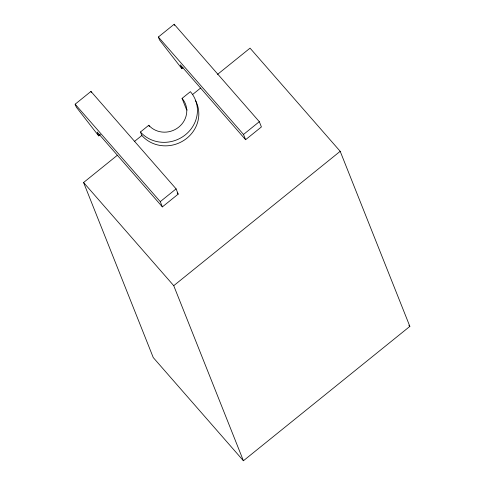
<?xml version="1.0" encoding="UTF-8"?>
<svg xmlns="http://www.w3.org/2000/svg" width="485" height="485" viewBox="0 0 485 485"><rect width="100%" height="100%" fill="white"/><g stroke="black" fill="none" stroke-linecap="round" stroke-linejoin="round"><path stroke-width="0.73" d="M98.661 135.873L76.303 107.118L75.139 104.196L90.956 91.429L176.097 188.871L178.183 194.121L162.372 206.883L97.127 132.023L98.661 135.873L100.413 134.46M181.881 68.694L159.529 39.934L158.365 37.012L174.176 24.25L259.317 121.686L261.409 126.937L245.598 139.704L180.347 64.844L181.881 68.694L183.051 67.748M140.456 131.981L148.78 125.263A21.522 20.158 -21.7 0 0 178.777 127.112A21.522 20.158 -21.7 0 0 182.069 98.388L190.387 91.671A32.283 30.24 -21.7 0 1 185.458 134.751A32.283 30.24 -21.7 0 1 140.456 131.981L141.85 135.485A32.283 30.24 -21.7 0 0 184.064 140.28A32.283 30.24 -21.7 0 0 195.473 100.516M217.498 74.417L250.042 48.148L340.191 151.314L409.861 326.387L243.409 460.75L153.26 357.578L83.59 182.512L117.297 155.303M134.278 141.596L141.85 135.485M192.363 94.702L200.523 88.118M162.372 206.883L160.28 201.633L176.097 188.871M245.598 139.704L243.506 134.454L259.317 121.686M243.409 460.75L173.739 285.677L340.191 151.314M158.365 37.012L243.506 134.454M408.861 325.247L409.861 326.387M177.195 192.988L178.183 194.121M75.139 104.196L160.28 201.633M83.59 182.512L173.739 285.677M174.176 24.25L174.642 25.42M182.069 98.388L186.246 108.895A21.522 20.158 -21.7 0 1 187.198 110.071M148.78 125.263L149.338 126.664M90.956 91.429L91.416 92.599"/></g></svg>
